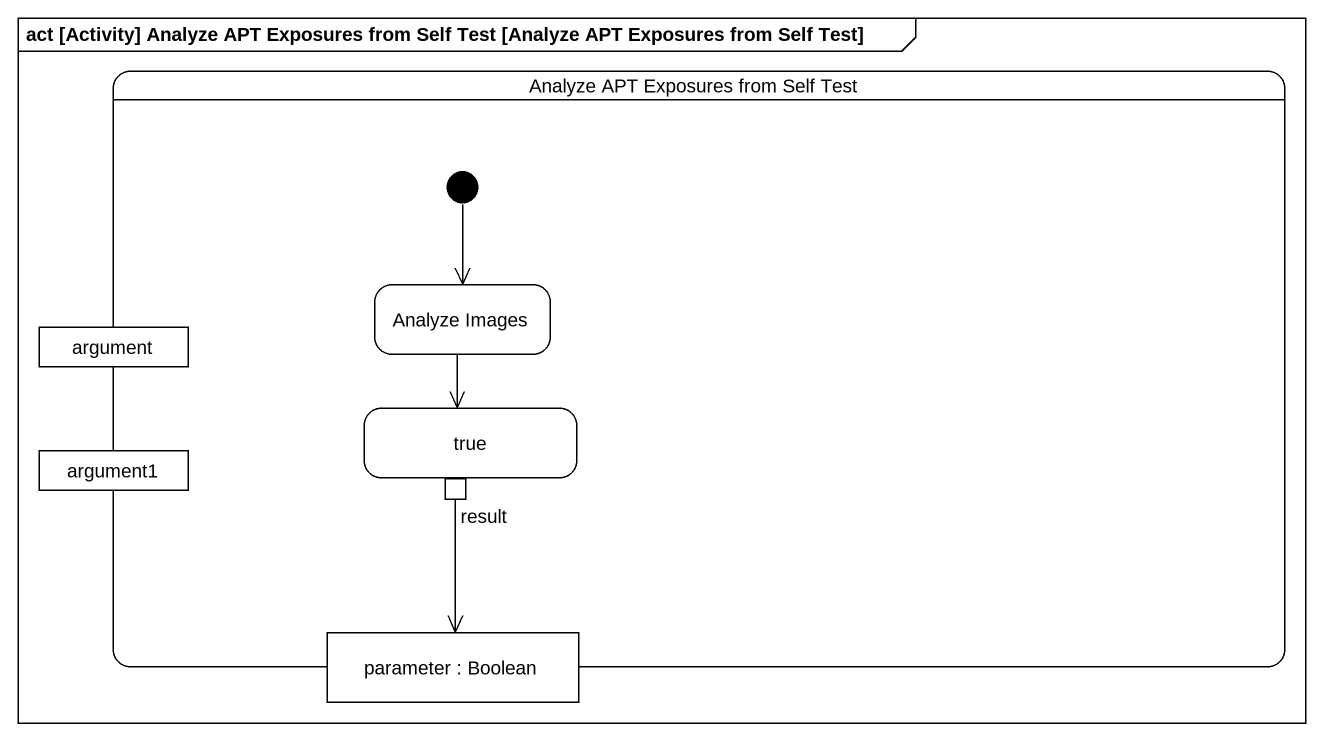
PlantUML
@startuml
mainframe act [Activity] Analyze APT Exposures from Self Test [Analyze APT Exposures from Self Test]
hide empty description
state "Analyze APT Exposures from Self Test" as Analyze_APT_Exposures_from {
  state argument <<object>>
  state "Analyze Images" as Analyze_Images
  state true {
    state result <<outputPin>>
  }
  state argument1 <<object>>
  state "parameter : Boolean" as parameter <<object>>
  [*] --> Analyze_Images
}
Analyze_Images --> true
result --> parameter
@enduml
